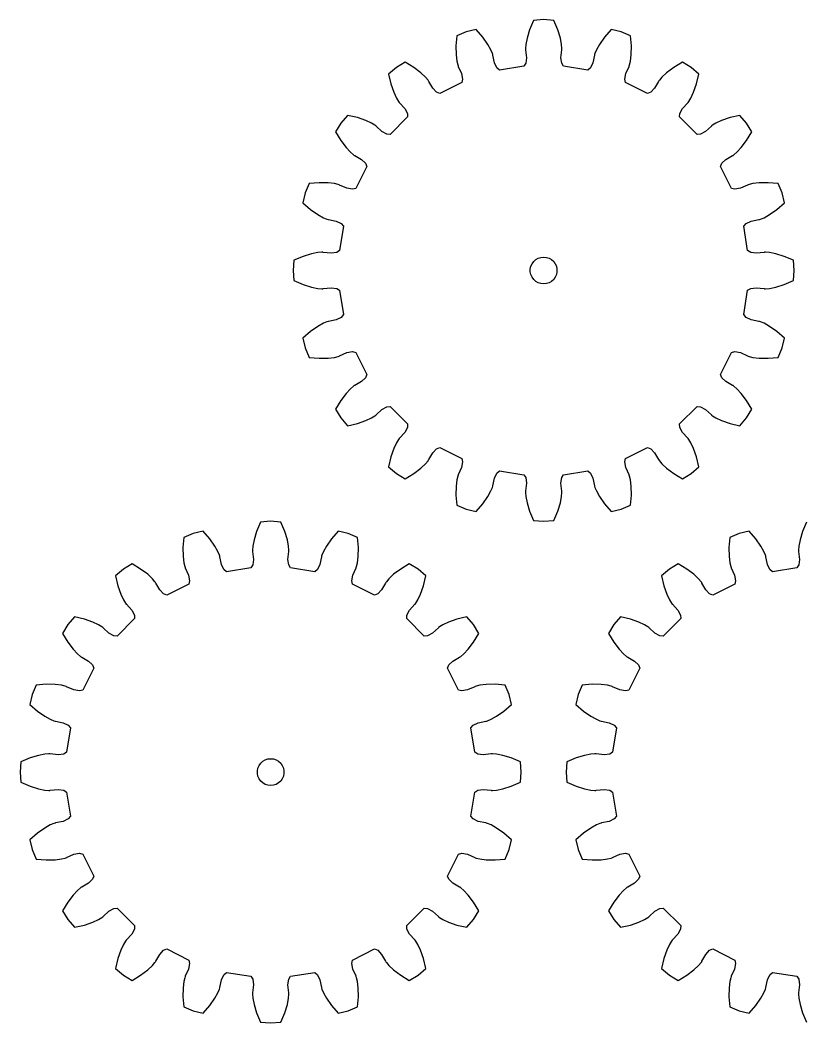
# Model space of a CAD drawing. Extents: x 0 to 178, y 0 to 224.
# Drawn here: x 0 to 87.5, y 0 to 112 of the extents above; entities that cross this region are included whole.
import ezdxf

# ---------------------------------------------------------------- set-up
doc = ezdxf.new("R2010")
doc.units = 0

msp = doc.modelspace()

# ---------------------------------------------------------------- linework, layer by layer
for p, q in [((58.52, 112.05), (57.39, 111.96)), ((59.66, 111.96), (58.52, 112.05)), ((50.97, 110.94), (49.87, 110.67)), ((51.71, 110.09), (50.97, 110.94)), ((56.95, 110.92), (56.66, 109.98)), ((57.39, 111.96), (56.95, 110.92)), ((60.1, 110.92), (59.66, 111.96)), ((60.39, 109.98), (60.1, 110.92)), ((66.07, 110.94), (65.33, 110.09)), ((67.18, 110.67), (66.07, 110.94)), ((48.81, 110.24), (48.71, 109.12)), ((49.87, 110.67), (48.81, 110.24)), ((52.28, 109.28), (51.71, 110.09)), ((56.66, 109.98), (56.52, 109.28)), ((60.53, 109.28), (60.39, 109.98)), ((65.33, 110.09), (64.77, 109.28)), ((68.23, 110.24), (67.18, 110.67)), ((68.33, 109.12), (68.23, 110.24)), ((48.71, 109.12), (48.73, 108.13)), ((52.63, 108.66), (52.28, 109.28)), ((52.8, 108.25), (52.63, 108.66)), ((56.52, 109.28), (56.48, 108.84)), ((56.48, 108.84), (56.48, 108.72)), ((56.48, 108.72), (56.49, 108.67)), ((56.49, 108.67), (56.59, 107.79)), ((60.45, 107.79), (60.55, 108.67)), ((60.56, 108.84), (60.53, 109.28)), ((60.55, 108.67), (60.56, 108.72)), ((60.56, 108.72), (60.56, 108.84)), ((64.42, 108.66), (64.25, 108.25)), ((64.77, 109.28), (64.42, 108.66)), ((68.31, 108.13), (68.33, 109.12)), ((48.73, 108.13), (48.82, 107.42)), ((52.84, 108.14), (52.8, 108.25)), ((52.84, 108.09), (52.84, 108.14)), ((53.02, 107.22), (52.84, 108.09)), ((56.59, 107.79), (56.51, 107.17)), ((60.54, 107.17), (60.45, 107.79)), ((64.21, 108.09), (64.03, 107.22)), ((64.25, 108.25), (64.21, 108.14)), ((64.21, 108.14), (64.21, 108.09)), ((68.23, 107.42), (68.31, 108.13)), ((42.06, 106.7), (41.19, 105.96)), ((43.03, 107.29), (42.06, 106.7)), ((44, 106.71), (43.03, 107.29)), ((44.78, 106.12), (44, 106.71)), ((48.82, 107.42), (48.92, 106.99)), ((48.92, 106.99), (48.96, 106.88)), ((48.96, 106.88), (48.98, 106.83)), ((48.98, 106.83), (49.34, 106.03)), ((53.29, 106.66), (53.02, 107.22)), ((53.59, 106.41), (53.29, 106.66)), ((56.3, 106.84), (53.59, 106.41)), ((56.51, 107.17), (56.3, 106.84)), ((60.74, 106.84), (60.54, 107.17)), ((63.46, 106.41), (60.74, 106.84)), ((63.76, 106.66), (63.46, 106.41)), ((64.03, 107.22), (63.76, 106.66)), ((67.7, 106.03), (68.06, 106.83)), ((68.06, 106.83), (68.09, 106.88)), ((68.09, 106.88), (68.13, 106.99)), ((68.13, 106.99), (68.23, 107.42)), ((73.05, 106.71), (72.26, 106.12)), ((74.02, 107.29), (73.05, 106.71)), ((74.99, 106.7), (74.02, 107.29)), ((75.85, 105.96), (74.99, 106.7)), ((41.19, 105.96), (41.44, 104.86)), ((45.3, 105.63), (44.78, 106.12)), ((45.6, 105.3), (45.3, 105.63)), ((45.66, 105.2), (45.6, 105.3)), ((49.34, 106.03), (49.46, 105.41)), ((49.46, 105.41), (49.37, 105.03)), ((67.59, 105.41), (67.7, 106.03)), ((67.68, 105.03), (67.59, 105.41)), ((71.45, 105.3), (71.38, 105.2)), ((71.74, 105.63), (71.45, 105.3)), ((72.26, 106.12), (71.74, 105.63)), ((75.6, 104.86), (75.85, 105.96)), ((41.44, 104.86), (41.76, 103.93)), ((45.68, 105.15), (45.66, 105.2)), ((46.12, 104.39), (45.68, 105.15)), ((46.55, 103.93), (46.12, 104.39)), ((49.37, 105.03), (46.91, 103.79)), ((70.13, 103.79), (67.68, 105.03)), ((70.92, 104.39), (70.49, 103.93)), ((71.36, 105.15), (70.92, 104.39)), ((71.38, 105.2), (71.36, 105.15)), ((75.28, 103.93), (75.6, 104.86)), ((41.76, 103.93), (42.06, 103.28)), ((42.06, 103.28), (42.29, 102.9)), ((46.91, 103.79), (46.55, 103.93)), ((70.49, 103.93), (70.13, 103.79)), ((74.75, 102.9), (74.98, 103.28)), ((74.98, 103.28), (75.28, 103.93)), ((42.29, 102.9), (42.36, 102.8)), ((42.36, 102.8), (42.4, 102.77)), ((42.4, 102.77), (43, 102.12)), ((43, 102.12), (43.29, 101.57)), ((73.75, 101.57), (74.05, 102.12)), ((74.05, 102.12), (74.64, 102.77)), ((74.64, 102.77), (74.68, 102.8)), ((74.68, 102.8), (74.75, 102.9)), ((36.6, 101.36), (35.86, 100.5)), ((37.7, 101.11), (36.6, 101.36)), ((38.63, 100.79), (37.7, 101.11)), ((43.32, 101.18), (41.38, 99.23)), ((43.29, 101.57), (43.32, 101.18)), ((73.72, 101.18), (73.75, 101.57)), ((75.67, 99.23), (73.72, 101.18)), ((79.35, 101.11), (78.41, 100.79)), ((80.44, 101.36), (79.35, 101.11)), ((81.18, 100.5), (80.44, 101.36)), ((35.86, 100.5), (35.27, 99.53)), ((39.28, 100.49), (38.63, 100.79)), ((39.66, 100.26), (39.28, 100.49)), ((39.75, 100.19), (39.66, 100.26)), ((39.79, 100.15), (39.75, 100.19)), ((40.44, 99.56), (39.79, 100.15)), ((77.26, 100.15), (76.6, 99.56)), ((77.29, 100.19), (77.26, 100.15)), ((77.39, 100.26), (77.29, 100.19)), ((77.77, 100.49), (77.39, 100.26)), ((78.41, 100.79), (77.77, 100.49)), ((81.78, 99.53), (81.18, 100.5)), ((35.27, 99.53), (35.85, 98.56)), ((35.85, 98.56), (36.44, 97.77)), ((40.99, 99.26), (40.44, 99.56)), ((41.38, 99.23), (40.99, 99.26)), ((76.06, 99.26), (75.67, 99.23)), ((76.6, 99.56), (76.06, 99.26)), ((80.61, 97.77), (81.2, 98.56)), ((81.2, 98.56), (81.78, 99.53)), ((36.44, 97.77), (36.92, 97.25)), ((80.12, 97.25), (80.61, 97.77)), ((36.92, 97.25), (37.26, 96.96)), ((37.26, 96.96), (37.36, 96.89)), ((37.36, 96.89), (37.4, 96.87)), ((37.4, 96.87), (38.17, 96.43)), ((38.17, 96.43), (38.62, 96)), ((78.42, 96), (78.88, 96.43)), ((78.88, 96.43), (79.64, 96.87)), ((79.64, 96.87), (79.69, 96.89)), ((79.69, 96.89), (79.79, 96.96)), ((79.79, 96.96), (80.12, 97.25)), ((38.77, 95.64), (37.52, 93.19)), ((38.62, 96), (38.77, 95.64)), ((78.27, 95.64), (78.42, 96)), ((79.52, 93.19), (78.27, 95.64)), ((32.32, 93.74), (31.88, 92.69)), ((33.44, 93.84), (32.32, 93.74)), ((34.43, 93.83), (33.44, 93.84)), ((35.13, 93.74), (34.43, 93.83)), ((35.56, 93.64), (35.13, 93.74)), ((35.68, 93.6), (35.56, 93.64)), ((35.72, 93.57), (35.68, 93.6)), ((36.53, 93.21), (35.72, 93.57)), ((37.14, 93.1), (36.53, 93.21)), ((37.52, 93.19), (37.14, 93.1)), ((79.9, 93.1), (79.52, 93.19)), ((80.52, 93.21), (79.9, 93.1)), ((81.32, 93.57), (80.52, 93.21)), ((81.37, 93.6), (81.32, 93.57)), ((81.48, 93.64), (81.37, 93.6)), ((81.91, 93.74), (81.48, 93.64)), ((82.62, 93.83), (81.91, 93.74)), ((83.6, 93.84), (82.62, 93.83)), ((84.73, 93.74), (83.6, 93.84)), ((85.16, 92.69), (84.73, 93.74)), ((31.88, 92.69), (31.62, 91.58)), ((85.43, 91.58), (85.16, 92.69)), ((31.62, 91.58), (32.47, 90.84)), ((32.47, 90.84), (33.27, 90.28)), ((83.77, 90.28), (84.58, 90.84)), ((84.58, 90.84), (85.43, 91.58)), ((33.27, 90.28), (33.9, 89.93)), ((33.9, 89.93), (34.3, 89.76)), ((34.3, 89.76), (34.42, 89.72)), ((34.42, 89.72), (34.47, 89.72)), ((34.47, 89.72), (35.33, 89.54)), ((81.71, 89.54), (82.58, 89.72)), ((82.58, 89.72), (82.63, 89.72)), ((82.63, 89.72), (82.74, 89.76)), ((82.74, 89.76), (83.15, 89.93)), ((83.15, 89.93), (83.77, 90.28)), ((35.33, 89.54), (35.9, 89.27)), ((36.15, 88.97), (35.72, 86.25)), ((35.9, 89.27), (36.15, 88.97)), ((80.89, 88.97), (81.15, 89.27)), ((81.32, 86.25), (80.89, 88.97)), ((81.15, 89.27), (81.71, 89.54)), ((35.72, 86.25), (35.39, 86.05)), ((81.66, 86.05), (81.32, 86.25)), ((30.6, 85.17), (30.51, 84.03)), ((31.64, 85.61), (30.6, 85.17)), ((32.58, 85.9), (31.64, 85.61)), ((33.28, 86.04), (32.58, 85.9)), ((33.72, 86.08), (33.28, 86.04)), ((33.84, 86.07), (33.72, 86.08)), ((33.89, 86.06), (33.84, 86.07)), ((34.77, 85.97), (33.89, 86.06)), ((35.39, 86.05), (34.77, 85.97)), ((57.41, 85.04), (57.64, 85.25)), ((57.64, 85.25), (57.91, 85.4)), ((57.91, 85.4), (58.21, 85.5)), ((58.21, 85.5), (58.52, 85.53)), ((58.52, 85.53), (58.83, 85.5)), ((58.83, 85.5), (59.13, 85.4)), ((59.13, 85.4), (59.4, 85.25)), ((59.4, 85.25), (59.64, 85.04)), ((82.28, 85.97), (81.66, 86.05)), ((83.15, 86.06), (82.28, 85.97)), ((83.2, 86.07), (83.15, 86.06)), ((83.33, 86.08), (83.2, 86.07)), ((83.77, 86.04), (83.33, 86.08)), ((84.47, 85.9), (83.77, 86.04)), ((85.41, 85.61), (84.47, 85.9)), ((86.44, 85.17), (85.41, 85.61)), ((86.53, 84.03), (86.44, 85.17)), ((30.51, 84.03), (30.6, 82.9)), ((57.03, 84.19), (57.1, 84.5)), ((57.03, 83.88), (57.03, 84.19)), ((57.1, 84.5), (57.22, 84.78)), ((57.22, 84.78), (57.41, 85.04)), ((59.64, 85.04), (59.82, 84.78)), ((59.82, 84.78), (59.95, 84.5)), ((59.95, 84.5), (60.01, 84.19)), ((60.01, 84.19), (60.01, 83.88)), ((86.44, 82.9), (86.53, 84.03)), ((30.6, 82.9), (31.64, 82.46)), ((57.1, 83.57), (57.03, 83.88)), ((57.22, 83.28), (57.1, 83.57)), ((57.41, 83.03), (57.22, 83.28)), ((57.64, 82.82), (57.41, 83.03)), ((59.64, 83.03), (59.4, 82.82)), ((59.82, 83.28), (59.64, 83.03)), ((59.95, 83.57), (59.82, 83.28)), ((60.01, 83.88), (59.95, 83.57)), ((85.41, 82.46), (86.44, 82.9)), ((31.64, 82.46), (32.58, 82.17)), ((32.58, 82.17), (33.28, 82.03)), ((33.28, 82.03), (33.72, 81.99)), ((33.72, 81.99), (33.84, 81.99)), ((33.84, 81.99), (33.89, 82.01)), ((33.89, 82.01), (34.77, 82.1)), ((34.77, 82.1), (35.39, 82.02)), ((35.39, 82.02), (35.72, 81.82)), ((35.72, 81.82), (36.15, 79.1)), ((57.91, 82.66), (57.64, 82.82)), ((58.21, 82.57), (57.91, 82.66)), ((58.52, 82.53), (58.21, 82.57)), ((58.83, 82.57), (58.52, 82.53)), ((59.13, 82.66), (58.83, 82.57)), ((59.4, 82.82), (59.13, 82.66)), ((80.89, 79.1), (81.32, 81.82)), ((81.32, 81.82), (81.66, 82.02)), ((81.66, 82.02), (82.28, 82.1)), ((82.28, 82.1), (83.15, 82.01)), ((83.15, 82.01), (83.2, 81.99)), ((83.2, 81.99), (83.33, 81.99)), ((83.33, 81.99), (83.77, 82.03)), ((83.77, 82.03), (84.47, 82.17)), ((84.47, 82.17), (85.41, 82.46)), ((35.33, 78.53), (34.47, 78.35)), ((35.9, 78.8), (35.33, 78.53)), ((36.15, 79.1), (35.9, 78.8)), ((81.15, 78.8), (80.89, 79.1)), ((81.71, 78.53), (81.15, 78.8)), ((82.58, 78.35), (81.71, 78.53)), ((33.27, 77.79), (32.47, 77.23)), ((33.9, 78.14), (33.27, 77.79)), ((34.3, 78.31), (33.9, 78.14)), ((34.42, 78.35), (34.3, 78.31)), ((34.47, 78.35), (34.42, 78.35)), ((82.63, 78.35), (82.58, 78.35)), ((82.74, 78.31), (82.63, 78.35)), ((83.15, 78.14), (82.74, 78.31)), ((83.77, 77.79), (83.15, 78.14)), ((84.58, 77.23), (83.77, 77.79)), ((32.47, 77.23), (31.62, 76.49)), ((31.62, 76.49), (31.88, 75.38)), ((85.43, 76.49), (84.58, 77.23)), ((85.16, 75.38), (85.43, 76.49)), ((31.88, 75.38), (32.32, 74.33)), ((84.73, 74.33), (85.16, 75.38)), ((32.32, 74.33), (33.44, 74.23)), ((33.44, 74.23), (34.43, 74.24)), ((34.43, 74.24), (35.13, 74.33)), ((35.13, 74.33), (35.56, 74.43)), ((35.56, 74.43), (35.68, 74.47)), ((35.68, 74.47), (35.72, 74.49)), ((35.72, 74.49), (36.53, 74.86)), ((36.53, 74.86), (37.14, 74.97)), ((37.14, 74.97), (37.52, 74.88)), ((37.52, 74.88), (38.77, 72.43)), ((78.27, 72.43), (79.52, 74.88)), ((79.52, 74.88), (79.9, 74.97)), ((79.9, 74.97), (80.52, 74.86)), ((80.52, 74.86), (81.32, 74.49)), ((81.32, 74.49), (81.37, 74.47)), ((81.37, 74.47), (81.48, 74.43)), ((81.48, 74.43), (81.91, 74.33)), ((81.91, 74.33), (82.62, 74.24)), ((82.62, 74.24), (83.6, 74.23)), ((83.6, 74.23), (84.73, 74.33)), ((38.62, 72.06), (38.17, 71.63)), ((38.77, 72.43), (38.62, 72.06)), ((78.42, 72.06), (78.27, 72.43)), ((78.88, 71.63), (78.42, 72.06)), ((36.92, 70.82), (36.44, 70.29)), ((37.26, 71.11), (36.92, 70.82)), ((37.36, 71.18), (37.26, 71.11)), ((37.4, 71.2), (37.36, 71.18)), ((38.17, 71.63), (37.4, 71.2)), ((79.64, 71.2), (78.88, 71.63)), ((79.69, 71.18), (79.64, 71.2)), ((79.79, 71.11), (79.69, 71.18)), ((80.12, 70.82), (79.79, 71.11)), ((80.61, 70.29), (80.12, 70.82)), ((35.85, 69.51), (35.27, 68.54)), ((36.44, 70.29), (35.85, 69.51)), ((81.2, 69.51), (80.61, 70.29)), ((81.78, 68.54), (81.2, 69.51)), ((35.27, 68.54), (35.86, 67.57)), ((39.79, 67.91), (40.44, 68.51)), ((40.44, 68.51), (40.99, 68.81)), ((40.99, 68.81), (41.38, 68.84)), ((41.38, 68.84), (43.32, 66.89)), ((73.72, 66.89), (75.67, 68.84)), ((75.67, 68.84), (76.06, 68.81)), ((76.06, 68.81), (76.6, 68.51)), ((76.6, 68.51), (77.26, 67.91)), ((81.18, 67.57), (81.78, 68.54)), ((35.86, 67.57), (36.6, 66.7)), ((37.7, 66.96), (38.63, 67.28)), ((38.63, 67.28), (39.28, 67.58)), ((39.28, 67.58), (39.66, 67.8)), ((39.66, 67.8), (39.75, 67.88)), ((39.75, 67.88), (39.79, 67.91)), ((77.26, 67.91), (77.29, 67.88)), ((77.29, 67.88), (77.39, 67.8)), ((77.39, 67.8), (77.77, 67.58)), ((77.77, 67.58), (78.41, 67.28)), ((78.41, 67.28), (79.35, 66.96)), ((80.44, 66.7), (81.18, 67.57)), ((36.6, 66.7), (37.7, 66.96)), ((43.29, 66.5), (43, 65.95)), ((43.32, 66.89), (43.29, 66.5)), ((73.75, 66.5), (73.72, 66.89)), ((74.05, 65.95), (73.75, 66.5)), ((79.35, 66.96), (80.44, 66.7)), ((42.29, 65.17), (42.06, 64.79)), ((42.36, 65.26), (42.29, 65.17)), ((42.4, 65.3), (42.36, 65.26)), ((43, 65.95), (42.4, 65.3)), ((74.64, 65.3), (74.05, 65.95)), ((74.68, 65.26), (74.64, 65.3)), ((74.75, 65.17), (74.68, 65.26)), ((74.98, 64.79), (74.75, 65.17)), ((41.76, 64.14), (41.44, 63.21)), ((42.06, 64.79), (41.76, 64.14)), ((46.12, 63.68), (46.55, 64.13)), ((46.55, 64.13), (46.91, 64.28)), ((46.91, 64.28), (49.37, 63.03)), ((67.68, 63.03), (70.13, 64.28)), ((70.13, 64.28), (70.49, 64.13)), ((70.49, 64.13), (70.92, 63.68)), ((75.28, 64.14), (74.98, 64.79)), ((75.6, 63.21), (75.28, 64.14)), ((41.44, 63.21), (41.19, 62.11)), ((45.3, 62.43), (45.6, 62.77)), ((45.6, 62.77), (45.66, 62.87)), ((45.66, 62.87), (45.68, 62.91)), ((45.68, 62.91), (46.12, 63.68)), ((49.37, 63.03), (49.46, 62.65)), ((67.59, 62.65), (67.68, 63.03)), ((70.92, 63.68), (71.36, 62.91)), ((71.36, 62.91), (71.38, 62.87)), ((71.38, 62.87), (71.45, 62.77)), ((71.45, 62.77), (71.74, 62.43)), ((75.85, 62.11), (75.6, 63.21)), ((41.19, 62.11), (42.06, 61.37)), ((44, 61.36), (44.78, 61.95)), ((44.78, 61.95), (45.3, 62.43)), ((49.34, 62.04), (48.98, 61.23)), ((49.46, 62.65), (49.34, 62.04)), ((53.29, 61.41), (53.59, 61.66)), ((53.59, 61.66), (56.3, 61.23)), ((60.74, 61.23), (63.46, 61.66)), ((63.46, 61.66), (63.76, 61.41)), ((67.7, 62.04), (67.59, 62.65)), ((68.06, 61.23), (67.7, 62.04)), ((71.74, 62.43), (72.26, 61.95)), ((72.26, 61.95), (73.05, 61.36)), ((74.99, 61.37), (75.85, 62.11)), ((42.06, 61.37), (43.03, 60.78)), ((43.03, 60.78), (44, 61.36)), ((48.82, 60.64), (48.73, 59.94)), ((48.92, 61.08), (48.82, 60.64)), ((48.96, 61.19), (48.92, 61.08)), ((48.98, 61.23), (48.96, 61.19)), ((52.84, 59.98), (53.02, 60.85)), ((53.02, 60.85), (53.29, 61.41)), ((56.3, 61.23), (56.51, 60.9)), ((56.51, 60.9), (56.59, 60.28)), ((60.45, 60.28), (60.54, 60.9)), ((60.54, 60.9), (60.74, 61.23)), ((63.76, 61.41), (64.03, 60.85)), ((64.03, 60.85), (64.21, 59.98)), ((68.09, 61.19), (68.06, 61.23)), ((68.13, 61.08), (68.09, 61.19)), ((68.23, 60.64), (68.13, 61.08)), ((68.31, 59.94), (68.23, 60.64)), ((73.05, 61.36), (74.02, 60.78)), ((74.02, 60.78), (74.99, 61.37)), ((48.73, 59.94), (48.71, 58.95)), ((52.28, 58.78), (52.63, 59.41)), ((52.63, 59.41), (52.8, 59.81)), ((52.8, 59.81), (52.84, 59.93)), ((52.84, 59.93), (52.84, 59.98)), ((56.49, 59.4), (56.48, 59.35)), ((56.59, 60.28), (56.49, 59.4)), ((60.55, 59.4), (60.45, 60.28)), ((60.56, 59.35), (60.55, 59.4)), ((64.21, 59.98), (64.21, 59.93)), ((64.21, 59.93), (64.25, 59.81)), ((64.25, 59.81), (64.42, 59.41)), ((64.42, 59.41), (64.77, 58.78)), ((68.33, 58.95), (68.31, 59.94)), ((48.71, 58.95), (48.81, 57.83)), ((51.71, 57.98), (52.28, 58.78)), ((56.48, 59.35), (56.48, 59.23)), ((56.48, 59.23), (56.52, 58.79)), ((56.52, 58.79), (56.66, 58.09)), ((60.39, 58.09), (60.53, 58.79)), ((60.53, 58.79), (60.56, 59.23)), ((60.56, 59.23), (60.56, 59.35)), ((64.77, 58.78), (65.33, 57.98)), ((68.23, 57.83), (68.33, 58.95)), ((48.81, 57.83), (49.87, 57.39)), ((49.87, 57.39), (50.97, 57.13)), ((50.97, 57.13), (51.71, 57.98)), ((56.66, 58.09), (56.95, 57.15)), ((56.95, 57.15), (57.39, 56.11)), ((59.66, 56.11), (60.1, 57.15)), ((60.1, 57.15), (60.39, 58.09)), ((65.33, 57.98), (66.07, 57.13)), ((66.07, 57.13), (67.18, 57.39)), ((67.18, 57.39), (68.23, 57.83)), ((28.01, 56.02), (26.88, 55.93)), ((29.15, 55.93), (28.01, 56.02)), ((57.39, 56.11), (58.52, 56.02)), ((58.52, 56.02), (59.66, 56.11)), ((20.46, 54.92), (19.36, 54.65)), ((21.2, 54.07), (20.46, 54.92)), ((26.43, 54.9), (26.15, 53.95)), ((26.88, 55.93), (26.43, 54.9)), ((29.59, 54.9), (29.15, 55.93)), ((29.88, 53.95), (29.59, 54.9)), ((35.56, 54.92), (34.82, 54.07)), ((36.67, 54.65), (35.56, 54.92)), ((81.49, 54.92), (80.38, 54.65)), ((82.23, 54.07), (81.49, 54.92)), ((87.46, 54.9), (87.17, 53.95)), ((87.9, 55.93), (87.46, 54.9)), ((18.3, 54.22), (18.2, 53.09)), ((19.36, 54.65), (18.3, 54.22)), ((21.77, 53.26), (21.2, 54.07)), ((26.15, 53.95), (26.01, 53.25)), ((30.01, 53.25), (29.88, 53.95)), ((34.82, 54.07), (34.25, 53.26)), ((37.72, 54.22), (36.67, 54.65)), ((37.82, 53.09), (37.72, 54.22)), ((79.33, 54.22), (79.23, 53.09)), ((80.38, 54.65), (79.33, 54.22)), ((82.79, 53.26), (82.23, 54.07)), ((87.17, 53.95), (87.03, 53.25)), ((18.2, 53.09), (18.22, 52.11)), ((22.12, 52.64), (21.77, 53.26)), ((26.01, 53.25), (25.97, 52.81)), ((25.97, 52.81), (25.97, 52.69)), ((25.97, 52.69), (25.98, 52.64)), ((25.98, 52.64), (26.08, 51.76)), ((29.94, 51.76), (30.04, 52.64)), ((30.05, 52.81), (30.01, 53.25)), ((30.04, 52.64), (30.05, 52.69)), ((30.05, 52.69), (30.05, 52.81)), ((34.25, 53.26), (33.91, 52.64)), ((37.8, 52.11), (37.82, 53.09)), ((79.23, 53.09), (79.24, 52.11)), ((83.14, 52.64), (82.79, 53.26)), ((87.03, 53.25), (86.99, 52.81)), ((86.99, 52.81), (86.99, 52.69)), ((86.99, 52.69), (87.01, 52.64)), ((87.01, 52.64), (87.1, 51.76)), ((18.22, 52.11), (18.31, 51.4)), ((22.29, 52.23), (22.12, 52.64)), ((22.32, 52.12), (22.29, 52.23)), ((22.33, 52.06), (22.32, 52.12)), ((22.51, 51.2), (22.33, 52.06)), ((26.08, 51.76), (26, 51.15)), ((30.03, 51.15), (29.94, 51.76)), ((33.69, 52.06), (33.51, 51.2)), ((33.7, 52.12), (33.69, 52.06)), ((33.73, 52.23), (33.7, 52.12)), ((33.91, 52.64), (33.73, 52.23)), ((37.72, 51.4), (37.8, 52.11)), ((79.24, 52.11), (79.33, 51.4)), ((83.31, 52.23), (83.14, 52.64)), ((83.35, 52.12), (83.31, 52.23)), ((83.35, 52.06), (83.35, 52.12)), ((83.53, 51.2), (83.35, 52.06)), ((87.1, 51.76), (87.02, 51.15)), ((11.55, 50.67), (10.68, 49.93)), ((12.52, 51.27), (11.55, 50.67)), ((13.48, 50.69), (12.52, 51.27)), ((14.27, 50.1), (13.48, 50.69)), ((18.31, 51.4), (18.41, 50.97)), ((18.41, 50.97), (18.44, 50.85)), ((18.44, 50.85), (18.47, 50.81)), ((18.47, 50.81), (18.83, 50.01)), ((22.78, 50.64), (22.51, 51.2)), ((23.08, 50.38), (22.78, 50.64)), ((25.79, 50.81), (23.08, 50.38)), ((26, 51.15), (25.79, 50.81)), ((30.23, 50.81), (30.03, 51.15)), ((32.95, 50.38), (30.23, 50.81)), ((33.24, 50.64), (32.95, 50.38)), ((33.51, 51.2), (33.24, 50.64)), ((37.19, 50.01), (37.55, 50.81)), ((37.55, 50.81), (37.58, 50.85)), ((37.58, 50.85), (37.62, 50.97)), ((37.62, 50.97), (37.72, 51.4)), ((42.54, 50.69), (41.75, 50.1)), ((43.5, 51.27), (42.54, 50.69)), ((44.48, 50.67), (43.5, 51.27)), ((45.34, 49.93), (44.48, 50.67)), ((72.57, 50.67), (71.7, 49.93)), ((73.54, 51.27), (72.57, 50.67)), ((74.51, 50.69), (73.54, 51.27)), ((75.29, 50.1), (74.51, 50.69)), ((79.33, 51.4), (79.43, 50.97)), ((79.43, 50.97), (79.47, 50.85)), ((79.47, 50.85), (79.49, 50.81)), ((79.49, 50.81), (79.86, 50.01)), ((83.8, 50.64), (83.53, 51.2)), ((84.1, 50.38), (83.8, 50.64)), ((86.82, 50.81), (84.1, 50.38)), ((87.02, 51.15), (86.82, 50.81)), ((10.68, 49.93), (10.93, 48.83)), ((14.79, 49.61), (14.27, 50.1)), ((15.08, 49.28), (14.79, 49.61)), ((18.83, 50.01), (18.95, 49.39)), ((18.95, 49.39), (18.86, 49.01)), ((37.08, 49.39), (37.19, 50.01)), ((37.17, 49.01), (37.08, 49.39)), ((41.23, 49.61), (40.94, 49.28)), ((41.75, 50.1), (41.23, 49.61)), ((45.09, 48.83), (45.34, 49.93)), ((71.7, 49.93), (71.96, 48.83)), ((75.82, 49.61), (75.29, 50.1)), ((76.11, 49.28), (75.82, 49.61)), ((79.86, 50.01), (79.97, 49.39)), ((79.97, 49.39), (79.88, 49.01)), ((10.93, 48.83), (11.25, 47.9)), ((15.15, 49.18), (15.08, 49.28)), ((15.17, 49.13), (15.15, 49.18)), ((15.61, 48.36), (15.17, 49.13)), ((16.04, 47.91), (15.61, 48.36)), ((18.86, 49.01), (16.4, 47.76)), ((39.62, 47.76), (37.17, 49.01)), ((40.41, 48.36), (39.98, 47.91)), ((40.85, 49.13), (40.41, 48.36)), ((40.87, 49.18), (40.85, 49.13)), ((40.94, 49.28), (40.87, 49.18)), ((44.77, 47.9), (45.09, 48.83)), ((71.96, 48.83), (72.28, 47.9)), ((76.18, 49.18), (76.11, 49.28)), ((76.2, 49.13), (76.18, 49.18)), ((76.63, 48.36), (76.2, 49.13)), ((77.06, 47.91), (76.63, 48.36)), ((79.88, 49.01), (77.43, 47.76)), ((11.25, 47.9), (11.55, 47.26)), ((11.55, 47.26), (11.78, 46.88)), ((16.4, 47.76), (16.04, 47.91)), ((39.98, 47.91), (39.62, 47.76)), ((44.24, 46.88), (44.47, 47.26)), ((44.47, 47.26), (44.77, 47.9)), ((72.28, 47.9), (72.58, 47.26)), ((72.58, 47.26), (72.8, 46.88)), ((77.43, 47.76), (77.06, 47.91)), ((11.78, 46.88), (11.85, 46.78)), ((11.85, 46.78), (11.89, 46.75)), ((11.89, 46.75), (12.49, 46.09)), ((12.49, 46.09), (12.78, 45.54)), ((43.24, 45.54), (43.54, 46.09)), ((43.54, 46.09), (44.13, 46.75)), ((44.13, 46.75), (44.17, 46.78)), ((44.17, 46.78), (44.24, 46.88)), ((72.8, 46.88), (72.88, 46.78)), ((72.88, 46.78), (72.91, 46.75)), ((72.91, 46.75), (73.51, 46.09)), ((73.51, 46.09), (73.81, 45.54)), ((6.09, 45.34), (5.35, 44.48)), ((7.19, 45.09), (6.09, 45.34)), ((8.12, 44.77), (7.19, 45.09)), ((12.81, 45.15), (10.87, 43.21)), ((12.78, 45.54), (12.81, 45.15)), ((43.21, 45.15), (43.24, 45.54)), ((45.15, 43.21), (43.21, 45.15)), ((48.83, 45.09), (47.9, 44.77)), ((49.93, 45.34), (48.83, 45.09)), ((50.67, 44.48), (49.93, 45.34)), ((67.11, 45.34), (66.37, 44.48)), ((68.21, 45.09), (67.11, 45.34)), ((69.14, 44.77), (68.21, 45.09)), ((73.84, 45.15), (71.89, 43.21)), ((73.81, 45.54), (73.84, 45.15)), ((5.35, 44.48), (4.75, 43.5)), ((8.77, 44.47), (8.12, 44.77)), ((9.15, 44.24), (8.77, 44.47)), ((9.24, 44.17), (9.15, 44.24)), ((9.28, 44.13), (9.24, 44.17)), ((9.93, 43.54), (9.28, 44.13)), ((46.75, 44.13), (46.09, 43.54)), ((46.78, 44.17), (46.75, 44.13)), ((46.88, 44.24), (46.78, 44.17)), ((47.26, 44.47), (46.88, 44.24)), ((47.9, 44.77), (47.26, 44.47)), ((51.27, 43.5), (50.67, 44.48)), ((66.37, 44.48), (65.78, 43.5)), ((69.79, 44.47), (69.14, 44.77)), ((70.17, 44.24), (69.79, 44.47)), ((70.26, 44.17), (70.17, 44.24)), ((70.3, 44.13), (70.26, 44.17)), ((70.95, 43.54), (70.3, 44.13)), ((4.75, 43.5), (5.33, 42.54)), ((10.48, 43.24), (9.93, 43.54)), ((10.87, 43.21), (10.48, 43.24)), ((45.54, 43.24), (45.15, 43.21)), ((46.09, 43.54), (45.54, 43.24)), ((50.69, 42.54), (51.27, 43.5)), ((65.78, 43.5), (66.36, 42.54)), ((71.5, 43.24), (70.95, 43.54)), ((71.89, 43.21), (71.5, 43.24)), ((5.33, 42.54), (5.93, 41.75)), ((5.93, 41.75), (6.41, 41.23)), ((49.61, 41.23), (50.1, 41.75)), ((50.1, 41.75), (50.69, 42.54)), ((66.36, 42.54), (66.95, 41.75)), ((66.95, 41.75), (67.43, 41.23)), ((6.41, 41.23), (6.75, 40.94)), ((6.75, 40.94), (6.84, 40.87)), ((6.84, 40.87), (6.89, 40.85)), ((6.89, 40.85), (7.66, 40.41)), ((7.66, 40.41), (8.11, 39.98)), ((47.91, 39.98), (48.36, 40.41)), ((48.36, 40.41), (49.13, 40.85)), ((49.13, 40.85), (49.18, 40.87)), ((49.18, 40.87), (49.28, 40.94)), ((49.28, 40.94), (49.61, 41.23)), ((67.43, 41.23), (67.77, 40.94)), ((67.77, 40.94), (67.87, 40.87)), ((67.87, 40.87), (67.91, 40.85)), ((67.91, 40.85), (68.68, 40.41)), ((68.68, 40.41), (69.13, 39.98)), ((8.26, 39.62), (7.01, 37.17)), ((8.11, 39.98), (8.26, 39.62)), ((47.76, 39.62), (47.91, 39.98)), ((49.01, 37.17), (47.76, 39.62)), ((69.28, 39.62), (68.03, 37.17)), ((69.13, 39.98), (69.28, 39.62)), ((1.81, 37.72), (1.37, 36.67)), ((2.93, 37.82), (1.81, 37.72)), ((3.91, 37.8), (2.93, 37.82)), ((4.62, 37.72), (3.91, 37.8)), ((5.05, 37.62), (4.62, 37.72)), ((5.17, 37.58), (5.05, 37.62)), ((5.21, 37.55), (5.17, 37.58)), ((6.02, 37.19), (5.21, 37.55)), ((6.63, 37.08), (6.02, 37.19)), ((7.01, 37.17), (6.63, 37.08)), ((49.39, 37.08), (49.01, 37.17)), ((50.01, 37.19), (49.39, 37.08)), ((50.81, 37.55), (50.01, 37.19)), ((50.85, 37.58), (50.81, 37.55)), ((50.97, 37.62), (50.85, 37.58)), ((51.4, 37.72), (50.97, 37.62)), ((52.11, 37.8), (51.4, 37.72)), ((53.09, 37.82), (52.11, 37.8)), ((54.22, 37.72), (53.09, 37.82)), ((54.65, 36.67), (54.22, 37.72)), ((62.83, 37.72), (62.39, 36.67)), ((63.95, 37.82), (62.83, 37.72)), ((64.94, 37.8), (63.95, 37.82)), ((65.64, 37.72), (64.94, 37.8)), ((66.08, 37.62), (65.64, 37.72)), ((66.19, 37.58), (66.08, 37.62)), ((66.23, 37.55), (66.19, 37.58)), ((67.04, 37.19), (66.23, 37.55)), ((67.65, 37.08), (67.04, 37.19)), ((68.03, 37.17), (67.65, 37.08)), ((1.37, 36.67), (1.11, 35.56)), ((54.92, 35.56), (54.65, 36.67)), ((62.39, 36.67), (62.13, 35.56)), ((1.11, 35.56), (1.95, 34.82)), ((1.95, 34.82), (2.76, 34.25)), ((53.26, 34.25), (54.07, 34.82)), ((54.07, 34.82), (54.92, 35.56)), ((62.13, 35.56), (62.98, 34.82)), ((62.98, 34.82), (63.78, 34.25)), ((2.76, 34.25), (3.38, 33.91)), ((3.38, 33.91), (3.79, 33.73)), ((3.79, 33.73), (3.91, 33.7)), ((3.91, 33.7), (3.96, 33.69)), ((3.96, 33.69), (4.82, 33.51)), ((51.2, 33.51), (52.06, 33.69)), ((52.06, 33.69), (52.12, 33.7)), ((52.12, 33.7), (52.23, 33.73)), ((52.23, 33.73), (52.64, 33.91)), ((52.64, 33.91), (53.26, 34.25)), ((63.78, 34.25), (64.41, 33.91)), ((64.41, 33.91), (64.81, 33.73)), ((64.81, 33.73), (64.93, 33.7)), ((64.93, 33.7), (64.98, 33.69)), ((64.98, 33.69), (65.85, 33.51)), ((4.82, 33.51), (5.39, 33.24)), ((5.64, 32.95), (5.21, 30.23)), ((5.39, 33.24), (5.64, 32.95)), ((50.38, 32.95), (50.64, 33.24)), ((50.81, 30.23), (50.38, 32.95)), ((50.64, 33.24), (51.2, 33.51)), ((65.85, 33.51), (66.41, 33.24)), ((66.66, 32.95), (66.23, 30.23)), ((66.41, 33.24), (66.66, 32.95)), ((0.09, 29.15), (0, 28.01)), ((1.13, 29.59), (0.09, 29.15)), ((2.07, 29.88), (1.13, 29.59)), ((2.77, 30.01), (2.07, 29.88)), ((3.21, 30.05), (2.77, 30.01)), ((3.33, 30.05), (3.21, 30.05)), ((3.38, 30.04), (3.33, 30.05)), ((4.26, 29.94), (3.38, 30.04)), ((4.88, 30.03), (4.26, 29.94)), ((5.21, 30.23), (4.88, 30.03)), ((26.9, 29.01), (27.13, 29.22)), ((27.13, 29.22), (27.4, 29.38)), ((27.4, 29.38), (27.7, 29.48)), ((27.7, 29.48), (28.01, 29.51)), ((28.01, 29.51), (28.32, 29.48)), ((28.32, 29.48), (28.62, 29.38)), ((28.62, 29.38), (28.89, 29.22)), ((28.89, 29.22), (29.13, 29.01)), ((51.15, 30.03), (50.81, 30.23)), ((51.76, 29.94), (51.15, 30.03)), ((52.64, 30.04), (51.76, 29.94)), ((52.69, 30.05), (52.64, 30.04)), ((52.81, 30.05), (52.69, 30.05)), ((53.25, 30.01), (52.81, 30.05)), ((53.95, 29.88), (53.25, 30.01)), ((54.9, 29.59), (53.95, 29.88)), ((55.93, 29.15), (54.9, 29.59)), ((56.02, 28.01), (55.93, 29.15)), ((61.11, 29.15), (61.02, 28.01)), ((62.15, 29.59), (61.11, 29.15)), ((63.09, 29.88), (62.15, 29.59)), ((63.79, 30.01), (63.09, 29.88)), ((64.23, 30.05), (63.79, 30.01)), ((64.35, 30.05), (64.23, 30.05)), ((64.4, 30.04), (64.35, 30.05)), ((65.28, 29.94), (64.4, 30.04)), ((65.9, 30.03), (65.28, 29.94)), ((66.23, 30.23), (65.9, 30.03)), ((0, 28.01), (0.09, 26.88)), ((26.52, 28.17), (26.58, 28.47)), ((26.52, 27.85), (26.52, 28.17)), ((26.58, 28.47), (26.71, 28.76)), ((26.71, 28.76), (26.9, 29.01)), ((29.13, 29.01), (29.31, 28.76)), ((29.31, 28.76), (29.44, 28.47)), ((29.44, 28.47), (29.5, 28.17)), ((29.5, 28.17), (29.5, 27.85)), ((55.93, 26.88), (56.02, 28.01)), ((61.02, 28.01), (61.11, 26.88)), ((26.58, 27.55), (26.52, 27.85)), ((26.71, 27.26), (26.58, 27.55)), ((26.9, 27.01), (26.71, 27.26)), ((27.13, 26.8), (26.9, 27.01)), ((29.13, 27.01), (28.89, 26.8)), ((29.31, 27.26), (29.13, 27.01)), ((29.44, 27.55), (29.31, 27.26)), ((29.5, 27.85), (29.44, 27.55)), ((0.09, 26.88), (1.13, 26.43)), ((1.13, 26.43), (2.07, 26.15)), ((2.07, 26.15), (2.77, 26.01)), ((2.77, 26.01), (3.21, 25.97)), ((3.21, 25.97), (3.33, 25.97)), ((3.33, 25.97), (3.38, 25.98)), ((3.38, 25.98), (4.26, 26.08)), ((4.26, 26.08), (4.88, 26)), ((4.88, 26), (5.21, 25.79)), ((5.21, 25.79), (5.64, 23.08)), ((27.4, 26.64), (27.13, 26.8)), ((27.7, 26.54), (27.4, 26.64)), ((28.01, 26.51), (27.7, 26.54)), ((28.32, 26.54), (28.01, 26.51)), ((28.62, 26.64), (28.32, 26.54)), ((28.89, 26.8), (28.62, 26.64)), ((50.38, 23.08), (50.81, 25.79)), ((50.81, 25.79), (51.15, 26)), ((51.15, 26), (51.76, 26.08)), ((51.76, 26.08), (52.64, 25.98)), ((52.64, 25.98), (52.69, 25.97)), ((52.69, 25.97), (52.81, 25.97)), ((52.81, 25.97), (53.25, 26.01)), ((53.25, 26.01), (53.95, 26.15)), ((53.95, 26.15), (54.9, 26.43)), ((54.9, 26.43), (55.93, 26.88)), ((61.11, 26.88), (62.15, 26.43)), ((62.15, 26.43), (63.09, 26.15)), ((63.09, 26.15), (63.79, 26.01)), ((63.79, 26.01), (64.23, 25.97)), ((64.23, 25.97), (64.35, 25.97)), ((64.35, 25.97), (64.4, 25.98)), ((64.4, 25.98), (65.28, 26.08)), ((65.28, 26.08), (65.9, 26)), ((65.9, 26), (66.23, 25.79)), ((66.23, 25.79), (66.66, 23.08)), ((4.82, 22.51), (3.96, 22.33)), ((5.39, 22.78), (4.82, 22.51)), ((5.64, 23.08), (5.39, 22.78)), ((50.64, 22.78), (50.38, 23.08)), ((51.2, 22.51), (50.64, 22.78)), ((52.06, 22.33), (51.2, 22.51)), ((65.85, 22.51), (64.98, 22.33)), ((66.41, 22.78), (65.85, 22.51)), ((66.66, 23.08), (66.41, 22.78)), ((2.76, 21.77), (1.95, 21.2)), ((3.38, 22.12), (2.76, 21.77)), ((3.79, 22.29), (3.38, 22.12)), ((3.91, 22.32), (3.79, 22.29)), ((3.96, 22.33), (3.91, 22.32)), ((52.12, 22.32), (52.06, 22.33)), ((52.23, 22.29), (52.12, 22.32)), ((52.64, 22.12), (52.23, 22.29)), ((53.26, 21.77), (52.64, 22.12)), ((54.07, 21.2), (53.26, 21.77)), ((63.78, 21.77), (62.98, 21.2)), ((64.41, 22.12), (63.78, 21.77)), ((64.81, 22.29), (64.41, 22.12)), ((64.93, 22.32), (64.81, 22.29)), ((64.98, 22.33), (64.93, 22.32)), ((1.95, 21.2), (1.11, 20.46)), ((1.11, 20.46), (1.37, 19.36)), ((54.92, 20.46), (54.07, 21.2)), ((54.65, 19.36), (54.92, 20.46)), ((62.98, 21.2), (62.13, 20.46)), ((62.13, 20.46), (62.39, 19.36)), ((1.37, 19.36), (1.81, 18.3)), ((54.22, 18.3), (54.65, 19.36)), ((62.39, 19.36), (62.83, 18.3)), ((1.81, 18.3), (2.93, 18.2)), ((2.93, 18.2), (3.91, 18.22)), ((3.91, 18.22), (4.62, 18.31)), ((4.62, 18.31), (5.05, 18.41)), ((5.05, 18.41), (5.17, 18.44)), ((5.17, 18.44), (5.21, 18.47)), ((5.21, 18.47), (6.02, 18.83)), ((6.02, 18.83), (6.63, 18.95)), ((6.63, 18.95), (7.01, 18.86)), ((7.01, 18.86), (8.26, 16.4)), ((47.76, 16.4), (49.01, 18.86)), ((49.01, 18.86), (49.39, 18.95)), ((49.39, 18.95), (50.01, 18.83)), ((50.01, 18.83), (50.81, 18.47)), ((50.81, 18.47), (50.85, 18.44)), ((50.85, 18.44), (50.97, 18.41)), ((50.97, 18.41), (51.4, 18.31)), ((51.4, 18.31), (52.11, 18.22)), ((52.11, 18.22), (53.09, 18.2)), ((53.09, 18.2), (54.22, 18.3)), ((62.83, 18.3), (63.95, 18.2)), ((63.95, 18.2), (64.94, 18.22)), ((64.94, 18.22), (65.64, 18.31)), ((65.64, 18.31), (66.08, 18.41)), ((66.08, 18.41), (66.19, 18.44)), ((66.19, 18.44), (66.23, 18.47)), ((66.23, 18.47), (67.04, 18.83)), ((67.04, 18.83), (67.65, 18.95)), ((67.65, 18.95), (68.03, 18.86)), ((68.03, 18.86), (69.28, 16.4)), ((8.11, 16.04), (7.66, 15.61)), ((8.26, 16.4), (8.11, 16.04)), ((47.91, 16.04), (47.76, 16.4)), ((48.36, 15.61), (47.91, 16.04)), ((69.13, 16.04), (68.68, 15.61)), ((69.28, 16.4), (69.13, 16.04)), ((6.41, 14.79), (5.93, 14.27)), ((6.75, 15.08), (6.41, 14.79)), ((6.84, 15.15), (6.75, 15.08)), ((6.89, 15.17), (6.84, 15.15)), ((7.66, 15.61), (6.89, 15.17)), ((49.13, 15.17), (48.36, 15.61)), ((49.18, 15.15), (49.13, 15.17)), ((49.28, 15.08), (49.18, 15.15)), ((49.61, 14.79), (49.28, 15.08)), ((50.1, 14.27), (49.61, 14.79)), ((67.43, 14.79), (66.95, 14.27)), ((67.77, 15.08), (67.43, 14.79)), ((67.87, 15.15), (67.77, 15.08)), ((67.91, 15.17), (67.87, 15.15)), ((68.68, 15.61), (67.91, 15.17)), ((5.33, 13.48), (4.75, 12.52)), ((5.93, 14.27), (5.33, 13.48)), ((50.69, 13.48), (50.1, 14.27)), ((51.27, 12.52), (50.69, 13.48)), ((66.36, 13.48), (65.78, 12.52)), ((66.95, 14.27), (66.36, 13.48)), ((4.75, 12.52), (5.35, 11.55)), ((9.28, 11.89), (9.93, 12.49)), ((9.93, 12.49), (10.48, 12.78)), ((10.48, 12.78), (10.87, 12.81)), ((10.87, 12.81), (12.81, 10.87)), ((43.21, 10.87), (45.15, 12.81)), ((45.15, 12.81), (45.54, 12.78)), ((45.54, 12.78), (46.09, 12.49)), ((46.09, 12.49), (46.75, 11.89)), ((50.67, 11.55), (51.27, 12.52)), ((65.78, 12.52), (66.37, 11.55)), ((70.3, 11.89), (70.95, 12.49)), ((70.95, 12.49), (71.5, 12.78)), ((71.5, 12.78), (71.89, 12.81)), ((71.89, 12.81), (73.84, 10.87)), ((5.35, 11.55), (6.09, 10.68)), ((7.19, 10.93), (8.12, 11.25)), ((8.12, 11.25), (8.77, 11.55)), ((8.77, 11.55), (9.15, 11.78)), ((9.15, 11.78), (9.24, 11.85)), ((9.24, 11.85), (9.28, 11.89)), ((46.75, 11.89), (46.78, 11.85)), ((46.78, 11.85), (46.88, 11.78)), ((46.88, 11.78), (47.26, 11.55)), ((47.26, 11.55), (47.9, 11.25)), ((47.9, 11.25), (48.83, 10.93)), ((49.93, 10.68), (50.67, 11.55)), ((66.37, 11.55), (67.11, 10.68)), ((68.21, 10.93), (69.14, 11.25)), ((69.14, 11.25), (69.79, 11.55)), ((69.79, 11.55), (70.17, 11.78)), ((70.17, 11.78), (70.26, 11.85)), ((70.26, 11.85), (70.3, 11.89)), ((6.09, 10.68), (7.19, 10.93)), ((12.78, 10.48), (12.49, 9.93)), ((12.81, 10.87), (12.78, 10.48)), ((43.24, 10.48), (43.21, 10.87)), ((43.54, 9.93), (43.24, 10.48)), ((48.83, 10.93), (49.93, 10.68)), ((67.11, 10.68), (68.21, 10.93)), ((73.81, 10.48), (73.51, 9.93)), ((73.84, 10.87), (73.81, 10.48)), ((11.78, 9.15), (11.55, 8.77)), ((11.85, 9.24), (11.78, 9.15)), ((11.89, 9.28), (11.85, 9.24)), ((12.49, 9.93), (11.89, 9.28)), ((44.13, 9.28), (43.54, 9.93)), ((44.17, 9.24), (44.13, 9.28)), ((44.24, 9.15), (44.17, 9.24)), ((44.47, 8.77), (44.24, 9.15)), ((72.8, 9.15), (72.58, 8.77)), ((72.88, 9.24), (72.8, 9.15)), ((72.91, 9.28), (72.88, 9.24)), ((73.51, 9.93), (72.91, 9.28)), ((11.25, 8.12), (10.93, 7.19)), ((11.55, 8.77), (11.25, 8.12)), ((15.61, 7.66), (16.04, 8.11)), ((16.04, 8.11), (16.4, 8.26)), ((16.4, 8.26), (18.86, 7.01)), ((37.17, 7.01), (39.62, 8.26)), ((39.62, 8.26), (39.98, 8.11)), ((39.98, 8.11), (40.41, 7.66)), ((44.77, 8.12), (44.47, 8.77)), ((45.09, 7.19), (44.77, 8.12)), ((72.28, 8.12), (71.96, 7.19)), ((72.58, 8.77), (72.28, 8.12)), ((76.63, 7.66), (77.06, 8.11)), ((77.06, 8.11), (77.43, 8.26)), ((77.43, 8.26), (79.88, 7.01)), ((10.93, 7.19), (10.68, 6.09)), ((14.79, 6.41), (15.08, 6.75)), ((15.08, 6.75), (15.15, 6.84)), ((15.15, 6.84), (15.17, 6.89)), ((15.17, 6.89), (15.61, 7.66)), ((18.86, 7.01), (18.95, 6.63)), ((37.08, 6.63), (37.17, 7.01)), ((40.41, 7.66), (40.85, 6.89)), ((40.85, 6.89), (40.87, 6.84)), ((40.87, 6.84), (40.94, 6.75)), ((40.94, 6.75), (41.23, 6.41)), ((45.34, 6.09), (45.09, 7.19)), ((71.96, 7.19), (71.7, 6.09)), ((75.82, 6.41), (76.11, 6.75)), ((76.11, 6.75), (76.18, 6.84)), ((76.18, 6.84), (76.2, 6.89)), ((76.2, 6.89), (76.63, 7.66)), ((79.88, 7.01), (79.97, 6.63)), ((10.68, 6.09), (11.55, 5.35)), ((13.48, 5.33), (14.27, 5.93)), ((14.27, 5.93), (14.79, 6.41)), ((18.83, 6.02), (18.47, 5.21)), ((18.95, 6.63), (18.83, 6.02)), ((22.78, 5.39), (23.08, 5.64)), ((23.08, 5.64), (25.79, 5.21)), ((30.23, 5.21), (32.95, 5.64)), ((32.95, 5.64), (33.24, 5.39)), ((37.19, 6.02), (37.08, 6.63)), ((37.55, 5.21), (37.19, 6.02)), ((41.23, 6.41), (41.75, 5.93)), ((41.75, 5.93), (42.54, 5.33)), ((44.48, 5.35), (45.34, 6.09)), ((71.7, 6.09), (72.57, 5.35)), ((74.51, 5.33), (75.29, 5.93)), ((75.29, 5.93), (75.82, 6.41)), ((79.86, 6.02), (79.49, 5.21)), ((79.97, 6.63), (79.86, 6.02)), ((83.8, 5.39), (84.1, 5.64)), ((84.1, 5.64), (86.82, 5.21)), ((11.55, 5.35), (12.52, 4.75)), ((12.52, 4.75), (13.48, 5.33)), ((18.31, 4.62), (18.22, 3.91)), ((18.41, 5.05), (18.31, 4.62)), ((18.44, 5.17), (18.41, 5.05)), ((18.47, 5.21), (18.44, 5.17)), ((22.33, 3.96), (22.51, 4.82)), ((22.51, 4.82), (22.78, 5.39)), ((25.79, 5.21), (26, 4.88)), ((26, 4.88), (26.08, 4.26)), ((29.94, 4.26), (30.03, 4.88)), ((30.03, 4.88), (30.23, 5.21)), ((33.24, 5.39), (33.51, 4.82)), ((33.51, 4.82), (33.69, 3.96)), ((37.58, 5.17), (37.55, 5.21)), ((37.62, 5.05), (37.58, 5.17)), ((37.72, 4.62), (37.62, 5.05)), ((37.8, 3.91), (37.72, 4.62)), ((42.54, 5.33), (43.5, 4.75)), ((43.5, 4.75), (44.48, 5.35)), ((72.57, 5.35), (73.54, 4.75)), ((73.54, 4.75), (74.51, 5.33)), ((79.33, 4.62), (79.24, 3.91)), ((79.43, 5.05), (79.33, 4.62)), ((79.47, 5.17), (79.43, 5.05)), ((79.49, 5.21), (79.47, 5.17)), ((83.35, 3.96), (83.53, 4.82)), ((83.53, 4.82), (83.8, 5.39)), ((86.82, 5.21), (87.02, 4.88)), ((87.02, 4.88), (87.1, 4.26)), ((18.22, 3.91), (18.2, 2.93)), ((21.77, 2.76), (22.12, 3.38)), ((22.12, 3.38), (22.29, 3.79)), ((22.29, 3.79), (22.32, 3.91)), ((22.32, 3.91), (22.33, 3.96)), ((25.98, 3.38), (25.97, 3.33)), ((26.08, 4.26), (25.98, 3.38)), ((30.04, 3.38), (29.94, 4.26)), ((30.05, 3.33), (30.04, 3.38)), ((33.69, 3.96), (33.7, 3.91)), ((33.7, 3.91), (33.73, 3.79)), ((33.73, 3.79), (33.91, 3.38)), ((33.91, 3.38), (34.25, 2.76)), ((37.82, 2.93), (37.8, 3.91)), ((79.24, 3.91), (79.23, 2.93)), ((82.79, 2.76), (83.14, 3.38)), ((83.14, 3.38), (83.31, 3.79)), ((83.31, 3.79), (83.35, 3.91)), ((83.35, 3.91), (83.35, 3.96)), ((87.01, 3.38), (86.99, 3.33)), ((87.1, 4.26), (87.01, 3.38)), ((18.2, 2.93), (18.3, 1.81)), ((21.2, 1.95), (21.77, 2.76)), ((25.97, 3.33), (25.97, 3.21)), ((25.97, 3.21), (26.01, 2.77)), ((26.01, 2.77), (26.15, 2.07)), ((29.88, 2.07), (30.01, 2.77)), ((30.01, 2.77), (30.05, 3.21)), ((30.05, 3.21), (30.05, 3.33)), ((34.25, 2.76), (34.82, 1.95)), ((37.72, 1.81), (37.82, 2.93)), ((79.23, 2.93), (79.33, 1.81)), ((82.23, 1.95), (82.79, 2.76)), ((86.99, 3.33), (86.99, 3.21)), ((86.99, 3.21), (87.03, 2.77)), ((87.03, 2.77), (87.17, 2.07)), ((18.3, 1.81), (19.36, 1.37)), ((19.36, 1.37), (20.46, 1.11)), ((20.46, 1.11), (21.2, 1.95)), ((26.15, 2.07), (26.43, 1.13)), ((26.43, 1.13), (26.88, 0.09)), ((29.15, 0.09), (29.59, 1.13)), ((29.59, 1.13), (29.88, 2.07)), ((34.82, 1.95), (35.56, 1.11)), ((35.56, 1.11), (36.67, 1.37)), ((36.67, 1.37), (37.72, 1.81)), ((79.33, 1.81), (80.38, 1.37)), ((80.38, 1.37), (81.49, 1.11)), ((81.49, 1.11), (82.23, 1.95)), ((87.17, 2.07), (87.46, 1.13)), ((87.46, 1.13), (87.9, 0.09)), ((26.88, 0.09), (28.01, 0)), ((28.01, 0), (29.15, 0.09))]:
    msp.add_line(p, q)

doc.saveas('drawing.dxf')
